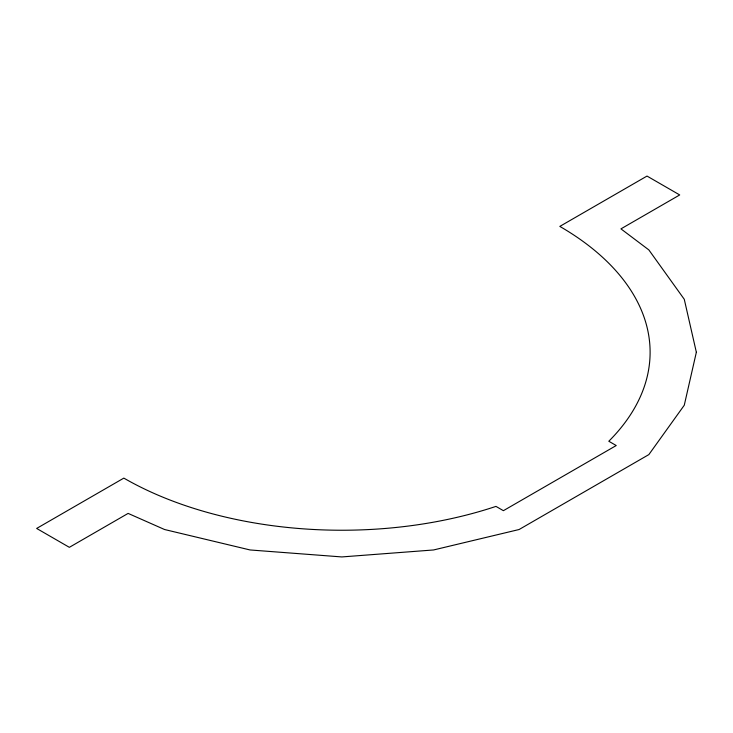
<?xml version="1.0" encoding="UTF-8"?>
<svg xmlns="http://www.w3.org/2000/svg" width="733" height="733" viewBox="0 0 733 733"><rect width="100%" height="100%" fill="white"/><g stroke="black" fill="none" stroke-linecap="round" stroke-linejoin="round"><path stroke-width="1.1" d="M696.35 352.252L684.274 405.23L648.852 454.597L519.092 529.519L433.588 549.961L341.825 556.933L250.072 549.961L164.568 529.519L128.119 513.402L69.351 547.331L36.65 528.447L123.84 478.108A308.281 177.982 0 0 0 495.966 506.393L503.397 510.681L616.233 445.536L608.802 441.248A308.281 177.982 0 0 0 559.82 226.405L647.01 176.067L679.711 194.941L620.943 228.87L648.852 249.916L684.274 299.284L696.35 352.252"/></g></svg>
